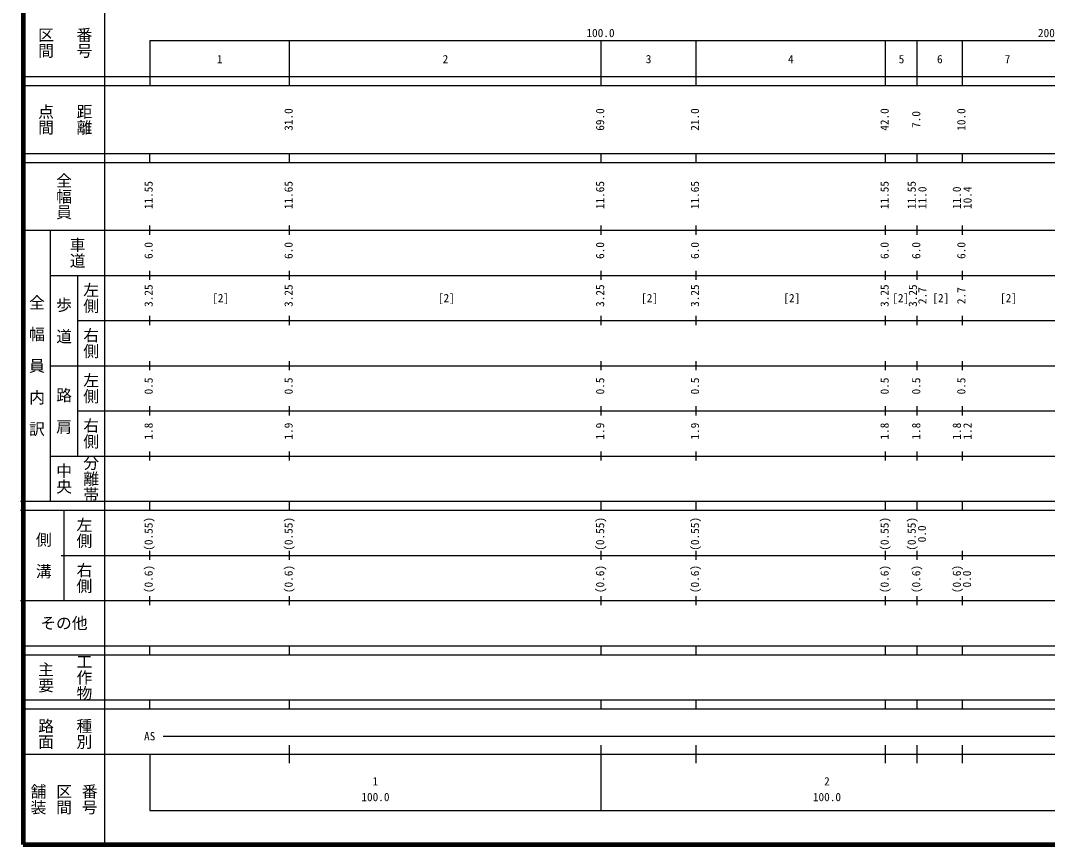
# Model space of a CAD drawing. Units: millimetres at full size, sheet at 1:1000; details may follow other scales. Extents: x 39400 to 680000, y 20000 to 380000.
# Drawn here: x 39400 to 266836, y 20000 to 202409 of the extents above; entities that cross this region are included whole.
import ezdxf
from ezdxf.enums import TextEntityAlignment as Align

# ---------------------------------------------------------------- set-up
doc = ezdxf.new("R2010")
doc.units = ezdxf.units.MM
doc.header["$LTSCALE"] = 1000
doc.layers.add('M-TTL', color=2, linetype='Continuous', lineweight=140)
doc.layers.add('M-TTL-BAND', color=7, linetype='Continuous', lineweight=25)
doc.styles.add('@ＭＳ ゴシック', font='')
doc.styles.add('ＭＳ ゴシック', font='')
doc.styles.get('@ＭＳ ゴシック').set_extended_font_data('@MS Gothic')
doc.styles.get('ＭＳ ゴシック').set_extended_font_data('MS Gothic')

msp = doc.modelspace()

# ---------------------------------------------------------------- linework, layer by layer
at = {"layer": 'M-TTL'}
for p, q in [((40000, 380000), (40000, 20000)), ((40000, 20000), (680000, 20000))]:
    msp.add_line(p, q, dxfattribs=at)
at = {"layer": 'M-TTL-BAND'}
for p, q in [((58000, 370000), (58000, 20000)), ((68000, 198000), (579000, 198000)), ((68000, 198000), (68000, 188000)), ((99000, 188000), (99000, 198000)), ((168000, 188000), (168000, 198000)), ((189000, 188000), (189000, 198000)), ((231000, 188000), (231000, 198000)), ((238000, 188000), (238000, 198000)), ((248000, 188000), (248000, 198000)), ((40000, 190000), (579000, 190000)), ((40000, 188000), (579000, 188000)), ((40000, 173000), (579000, 173000)), ((68000, 171000), (68000, 173000)), ((99000, 171000), (99000, 173000)), ((168000, 171000), (168000, 173000)), ((189000, 171000), (189000, 173000)), ((231000, 171000), (231000, 173000)), ((238000, 171000), (238000, 173000)), ((248000, 171000), (248000, 173000)), ((40000, 171000), (579000, 171000)), ((68000, 155000), (68000, 157000)), ((99000, 155000), (99000, 157000)), ((168000, 155000), (168000, 157000)), ((189000, 155000), (189000, 157000)), ((231000, 155000), (231000, 157000)), ((238000, 155000), (238000, 157000)), ((248000, 155000), (248000, 157000)), ((40000, 156000), (579000, 156000)), ((46000, 96000), (46000, 156000)), ((46000, 146000), (579000, 146000)), ((52000, 146000), (52000, 106000)), ((68000, 145000), (68000, 147000)), ((99000, 145000), (99000, 147000)), ((168000, 145000), (168000, 147000)), ((189000, 145000), (189000, 147000)), ((231000, 145000), (231000, 147000)), ((238000, 145000), (238000, 147000)), ((248000, 145000), (248000, 147000)), ((68000, 135000), (68000, 137000)), ((99000, 135000), (99000, 137000)), ((168000, 135000), (168000, 137000)), ((189000, 135000), (189000, 137000)), ((231000, 135000), (231000, 137000)), ((238000, 135000), (238000, 137000)), ((248000, 135000), (248000, 137000)), ((52000, 136000), (579000, 136000)), ((46000, 126000), (579000, 126000)), ((68000, 125000), (68000, 127000)), ((99000, 125000), (99000, 127000)), ((168000, 125000), (168000, 127000)), ((189000, 125000), (189000, 127000)), ((231000, 125000), (231000, 127000)), ((238000, 125000), (238000, 127000)), ((248000, 125000), (248000, 127000)), ((52000, 116000), (579000, 116000)), ((68000, 115000), (68000, 117000)), ((99000, 115000), (99000, 117000)), ((168000, 115000), (168000, 117000)), ((189000, 115000), (189000, 117000)), ((231000, 115000), (231000, 117000)), ((238000, 115000), (238000, 117000)), ((248000, 115000), (248000, 117000)), ((68000, 105000), (68000, 107000)), ((99000, 105000), (99000, 107000)), ((168000, 105000), (168000, 107000)), ((189000, 105000), (189000, 107000)), ((231000, 105000), (231000, 107000)), ((238000, 105000), (238000, 107000)), ((248000, 105000), (248000, 107000)), ((46000, 106000), (579000, 106000)), ((39400, 96000), (578400, 96000)), ((68000, 94000), (68000, 96000)), ((99000, 94000), (99000, 96000)), ((168000, 94000), (168000, 96000)), ((189000, 94000), (189000, 96000)), ((231000, 94000), (231000, 96000)), ((238000, 94000), (238000, 96000)), ((248000, 94000), (248000, 96000)), ((39400, 94000), (578400, 94000)), ((49000, 94000), (49000, 74000)), ((68000, 83000), (68000, 85000)), ((99000, 83000), (99000, 85000)), ((168000, 83000), (168000, 85000)), ((189000, 83000), (189000, 85000)), ((231000, 83000), (231000, 85000)), ((238000, 83000), (238000, 85000)), ((248000, 83000), (248000, 85000)), ((48400, 84000), (578400, 84000)), ((39400, 74000), (578400, 74000)), ((68000, 73000), (68000, 75000)), ((99000, 73000), (99000, 75000)), ((168000, 73000), (168000, 75000)), ((189000, 73000), (189000, 75000)), ((231000, 73000), (231000, 75000)), ((238000, 73000), (238000, 75000)), ((248000, 73000), (248000, 75000)), ((40000, 64000), (579000, 64000)), ((68000, 62000), (68000, 64000)), ((99000, 62000), (99000, 64000)), ((168000, 62000), (168000, 64000)), ((189000, 62000), (189000, 64000)), ((231000, 62000), (231000, 64000)), ((238000, 62000), (238000, 64000)), ((248000, 62000), (248000, 64000)), ((40000, 62000), (579000, 62000)), ((40000, 52000), (579000, 52000)), ((68000, 50000), (68000, 52000)), ((99000, 50000), (99000, 52000)), ((168000, 50000), (168000, 52000)), ((189000, 50000), (189000, 52000)), ((231000, 50000), (231000, 52000)), ((238000, 50000), (238000, 52000)), ((248000, 50000), (248000, 52000)), ((40000, 50000), (579000, 50000)), ((71000, 44000), (565000, 44000)), ((99000, 38000), (99000, 42000)), ((168000, 27500), (168000, 42000)), ((189000, 38000), (189000, 42000)), ((231000, 38000), (231000, 42000)), ((238000, 38000), (238000, 42000)), ((248000, 38000), (248000, 42000)), ((40000, 40000), (579000, 40000)), ((68000, 40000), (68000, 27500)), ((68000, 27500), (579000, 27500))]:
    msp.add_line(p, q, dxfattribs=at)

# ---------------------------------------------------------------- texts
at = {"layer": 'M-TTL-BAND', "style": '@ＭＳ ゴシック'}
for s, p in [('区間', (45000, 197500)), ('番号', (53500, 197500)), ('点間', (45000, 180500)), ('距離', (53500, 180500)), ('全幅員', (49000, 163500)), ('車道', (52000, 151000)), ('左側', (55000, 141000)), ('全\u3000幅\u3000員\u3000内\u3000訳', (43000, 126000)), ('歩\u3000道', (49000, 136000)), ('右側', (55000, 131000)), ('左側', (55000, 121000)), ('路\u3000肩', (49000, 116000)), ('右側', (55000, 111000)), ('分離帯', (55000, 101000)), ('中央', (49000, 101000)), ('左側', (53500, 89000)), ('側\u3000溝', (44500, 84000)), ('右側', (53500, 79000)), ('工作物', (53500, 57000)), ('主要', (45000, 57000)), ('路面', (45000, 44500)), ('種別', (53500, 44500)), ('舗装', (43333, 30000)), ('区間', (49000, 30000)), ('番号', (54667, 30000))]:
    msp.add_text(s, height=2566, rotation=270, dxfattribs=at).set_placement(p, align=Align.MIDDLE_CENTER)
at = {"layer": 'M-TTL-BAND', "style": 'ＭＳ ゴシック'}
for s, p in [('100.0', (167844, 198195)), ('200.0', (267844, 198195)), ('1', (83500, 192405)), ('2', (133500, 192405)), ('3', (178500, 192405)), ('4', (210000, 192405)), ('5', (234500, 192405)), ('6', (243000, 192405)), ('7', (258000, 192405)), ('[2]', (83716, 139500)), ('[2]', (133716, 139500)), ('[2]', (178716, 139500)), ('[2]', (210216, 139500)), ('[2]', (234331, 139500)), ('[2]', (243216, 139500)), ('[2]', (258216, 139500)), ('AS', (68000, 42500)), ('1', (118000, 32523)), ('2', (218000, 32523)), ('100.0', (118000, 29033)), ('100.0', (218000, 29033))]:
    msp.add_text(s, height=1833, dxfattribs=at).set_placement(p, align=Align.BOTTOM_CENTER)
for s, p in [('31.0', (100216, 180500)), ('69.0', (169216, 180500)), ('21.0', (190216, 180500)), ('42.0', (232216, 180500)), ('7.0', (239216, 180500)), ('10.0', (249216, 180500)), ('11.55', (69216, 163763)), ('11.65', (100216, 163763)), ('11.65', (169216, 163763)), ('11.65', (190216, 163763)), ('11.55', (232216, 163763)), ('11.55', (238216, 163763)), ('11.0', (240586, 163174)), ('11.0', (248216, 163174)), ('10.4', (250586, 163174)), ('6.0', (69216, 151500)), ('6.0', (100216, 151500)), ('6.0', (169216, 151500)), ('6.0', (190216, 151500)), ('6.0', (232216, 151500)), ('6.0', (239216, 151500)), ('6.0', (249216, 151500)), ('3.25', (69216, 141500)), ('3.25', (100216, 141500)), ('3.25', (169216, 141500)), ('3.25', (190216, 141500)), ('3.25', (232216, 141500)), ('3.25', (238474, 141500)), ('2.7', (240586, 141500)), ('2.7', (249216, 141500)), ('0.5', (69216, 121500)), ('0.5', (100216, 121500)), ('0.5', (169216, 121500)), ('0.5', (190216, 121500)), ('0.5', (232216, 121500)), ('0.5', (239216, 121500)), ('0.5', (249216, 121500)), ('1.8', (69216, 111500)), ('1.9', (100216, 111500)), ('1.9', (169216, 111500)), ('1.9', (190216, 111500)), ('1.8', (232216, 111500)), ('1.8', (239216, 111500)), ('1.8', (248216, 111500)), ('1.2', (250586, 111500)), ('(0.55)', (69216, 88764)), ('(0.55)', (100216, 88764)), ('(0.55)', (169216, 88764)), ('(0.55)', (190216, 88764)), ('(0.55)', (232216, 88764)), ('(0.55)', (238216, 88764)), ('0.0', (240490, 88764)), ('(0.6)', (69216, 78764)), ('(0.6)', (100216, 78764)), ('(0.6)', (169216, 78764)), ('(0.6)', (190216, 78764)), ('(0.6)', (232216, 78764)), ('(0.6)', (239216, 78764)), ('(0.6)', (248216, 78764)), ('0.0', (250456, 78764))]:
    msp.add_text(s, height=1833, rotation=90, dxfattribs=at).set_placement(p, align=Align.BOTTOM_CENTER)
msp.add_text('その他', height=2566, dxfattribs=at).set_placement((49000, 69000), align=Align.MIDDLE_CENTER)

doc.saveas('drawing.dxf')
